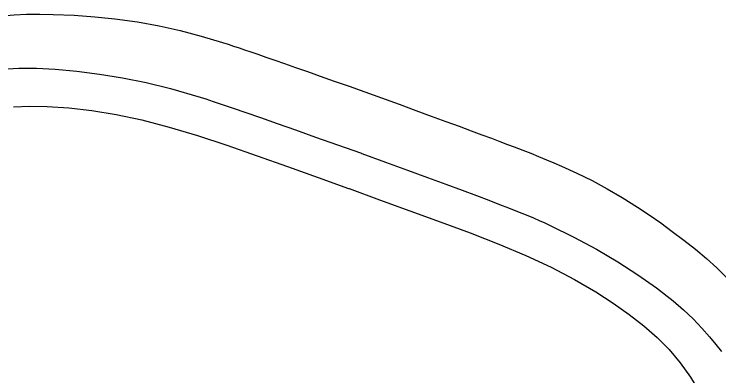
# Model space of a CAD drawing. Extents: x -120222 to -41942, y -19134 to 30932.
# Drawn here: x -97703.5 to -97364.5, y 4224.1 to 4398.1 of the extents above; entities that cross this region are included whole.
import ezdxf

# ---------------------------------------------------------------- set-up
doc = ezdxf.new("R2010")
doc.units = 0
doc.header["$LTSCALE"] = 150
doc.header["$MEASUREMENT"] = 0
doc.layers.get('0').update_dxf_attribs({"linetype": 'CONTINUOUS'})
doc.layers.add('_____', color=7, linetype='CONTINUOUS')

# ---------------------------------------------------------------- blocks, each defined once
blk = doc.blocks.new('____-461')
at = {"color": 1, "linetype": 'Continuous'}
for p, q in [((-103971.76, -217.34), (-103971.68, -217.37)), ((-103971.68, -217.37), (-103971.59, -217.4)), ((-103977.89, -234.17), (-103977.75, -234.22)), ((-103977.75, -234.22), (-103977.61, -234.27))]:
    blk.add_line(p, q, dxfattribs=at)
for points in [[(-104144.21, -151.41, 0), (-104138.55, -150.91, 0), (-104132.57, -150.62, 0), (-104126.27, -150.55, 0), (-104119.76, -150.67, 0), (-104109.67, -151.09, 0), (-104099.81, -151.78, 0), (-104090.17, -152.74, 0), (-104079.34, -154.22, 0), (-104068.9, -156.1, 0), (-104058.85, -158.4, 0), (-104048.8, -161.1, 0), (-104038.41, -164.2, 0), (-104035.8, -165.02, 0), (-104033.17, -165.87, 0), (-104030.52, -166.74, 0), (-104027.84, -167.64, 0), (-104024.86, -168.65, 0), (-104021.49, -169.81, 0), (-104017.67, -171.13, 0), (-104013.41, -172.61, 0), (-104008.7, -174.26, 0), (-104003.43, -176.1, 0), (-103997.7, -178.12, 0), (-103991.51, -180.31, 0), (-103984.85, -182.66, 0), (-103977.72, -185.18, 0), (-103970.13, -187.88, 0), (-103962.08, -190.74, 0)], [(-104144.41, -177.03, 0), (-104136.34, -176.56, 0), (-104127.84, -176.55, 0), (-104118.89, -176.97, 0), (-104108.51, -177.9, 0), (-104097.62, -179.29, 0), (-104086.48, -181.13, 0), (-104075.14, -183.43, 0), (-104063.52, -186.24, 0), (-104049.28, -190.35, 0), (-104046.41, -191.26, 0), (-104042.92, -192.4, 0), (-104038.59, -193.86, 0), (-104033.41, -195.63, 0), (-104027.25, -197.75, 0), (-104020.21, -200.2, 0), (-104012.29, -202.98, 0), (-104003.48, -206.08, 0), (-103993.79, -209.51, 0), (-103983.22, -213.26, 0), (-103971.76, -217.34, 0)], [(-103962.08, -190.74, 0), (-103953.6, -193.83, 0), (-103945.64, -196.74, 0), (-103938.2, -199.47, 0), (-103931.28, -202.01, 0), (-103924.88, -204.36, 0), (-103919.01, -206.53, 0), (-103913.95, -208.4, 0), (-103909.35, -210.11, 0), (-103905.22, -211.65, 0), (-103901.55, -213.03, 0), (-103898.34, -214.24, 0), (-103894.3, -215.79, 0), (-103890.44, -217.31, 0), (-103886.64, -218.84, 0), (-103882.92, -220.39, 0), (-103879.27, -221.94, 0), (-103875.68, -223.51, 0), (-103868.23, -226.9, 0), (-103861, -230.44, 0), (-103853.75, -234.33, 0), (-103846.47, -238.56, 0), (-103839.18, -243.14, 0), (-103833.6, -246.86, 0), (-103828.02, -250.74, 0), (-103822.44, -254.79, 0), (-103816.86, -259.01, 0), (-103811.29, -263.4, 0), (-103805.95, -267.85, 0), (-103801.08, -272.25, 0), (-103796.24, -277.05, 0)], [(-104138.93, -194.99, 0), (-104131.07, -194.73, 0), (-104122.75, -194.87, 0), (-104112.34, -195.53, 0), (-104101.27, -196.74, 0), (-104089.58, -198.66, 0), (-104077.29, -201.32, 0), (-104064.12, -204.79, 0), (-104050.47, -208.85, 0), (-104036.37, -213.43, 0), (-104021.84, -218.51, 0), (-104007.19, -223.73, 0), (-103992.54, -228.95, 0), (-103977.89, -234.17, 0)], [(-103971.59, -217.4, 0), (-103960.19, -221.55, 0), (-103949.67, -225.4, 0), (-103940.04, -228.93, 0), (-103931.29, -232.15, 0), (-103923.42, -235.06, 0), (-103916.56, -237.62, 0), (-103910.54, -239.87, 0), (-103905.38, -241.83, 0), (-103901.07, -243.49, 0), (-103897.55, -244.87, 0), (-103894.69, -246.02, 0), (-103891.9, -247.18, 0), (-103889.14, -248.35, 0), (-103886.42, -249.54, 0), (-103883.73, -250.74, 0), (-103881.08, -251.95, 0), (-103869.7, -257.51, 0), (-103858.93, -263.33, 0), (-103848.65, -269.39, 0), (-103838.95, -275.63, 0), (-103830.06, -281.9, 0), (-103822.01, -288.2, 0), (-103817.06, -292.48, 0), (-103812.5, -296.82, 0), (-103808.33, -301.2, 0), (-103804.64, -305.32, 0), (-103801.46, -309.07, 0), (-103798.79, -312.44, 0)], [(-103977.61, -234.27, 0), (-103963.03, -239.58, 0), (-103948.45, -244.89, 0), (-103933.86, -250.2, 0), (-103919.46, -255.54, 0), (-103905.7, -260.99, 0), (-103892.84, -266.45, 0), (-103880.7, -272.04, 0), (-103869.48, -277.82, 0), (-103859.21, -283.79, 0), (-103850.82, -289.25, 0), (-103843.13, -294.73, 0), (-103836.11, -300.2, 0), (-103829.76, -305.66, 0), (-103823.96, -311.45, 0), (-103818.6, -317.82, 0), (-103813.69, -324.77, 0), (-103809.24, -332.11, 0), (-103805.92, -338.18, 0), (-103803.05, -344.01, 0), (-103800.62, -349.6, 0), (-103798.56, -355.18, 0)]]:
    blk.add_polyline3d(points, dxfattribs=at)

msp = doc.modelspace()

# ---------------------------------------------------------------- block references
at = {"layer": '_____', "color": 0}
msp.add_blockref('____-461', (6435.10495, 4548.69799), dxfattribs=at)

doc.saveas('drawing.dxf')
